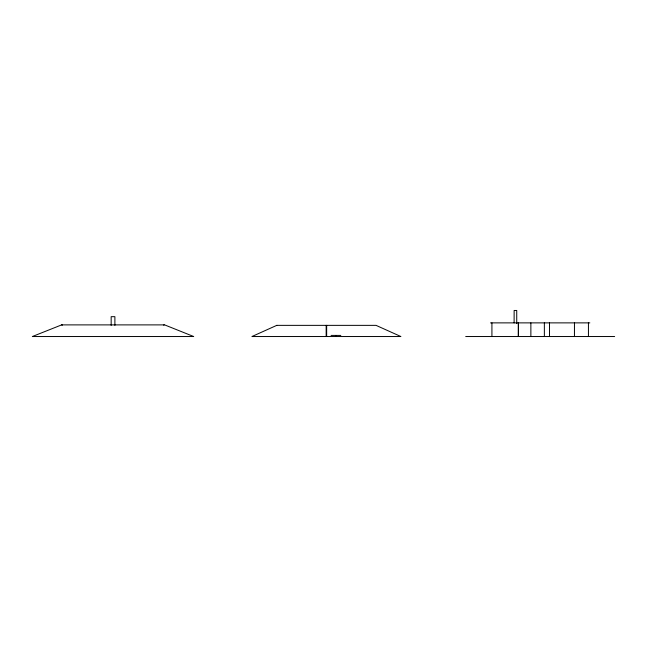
<?xml version="1.0" encoding="UTF-8"?>
<svg xmlns="http://www.w3.org/2000/svg" width="647" height="647" viewBox="0 0 647 647"><rect width="100%" height="100%" fill="white"/><g stroke="black" fill="none" stroke-linecap="round" stroke-linejoin="round"><path stroke-width="0.97" d="M163.594 325.118L164.249 324.891M61.651 324.883L32.35 336.529L193.704 336.529L164.629 324.891L61.869 324.891M490.539 322.877L589.821 322.877M331.07 335.413L340.815 335.413M465.711 336.529L614.65 336.529M61.813 324.891L62.46 325.118M588.438 322.877L588.438 336.529M574.463 322.877L574.447 336.529M549.489 322.877L549.489 336.529M544.362 322.877L544.362 336.529M530.872 322.877L530.872 336.529M518.514 322.877L518.514 336.529M518.287 322.877L518.231 336.529M516.735 323.5L516.735 310.471L514.139 310.471L514.114 322.877M491.922 322.877L491.922 336.529M335.963 335.413L335.963 336.529M326.654 325.36L326.654 336.529M326.161 325.36L326.161 336.529M114.891 325.36L114.891 316.674L111.163 316.674L111.163 325.36M276.762 325.36L251.942 336.529L400.881 336.529L376.044 325.36L276.762 325.36"/></g></svg>
